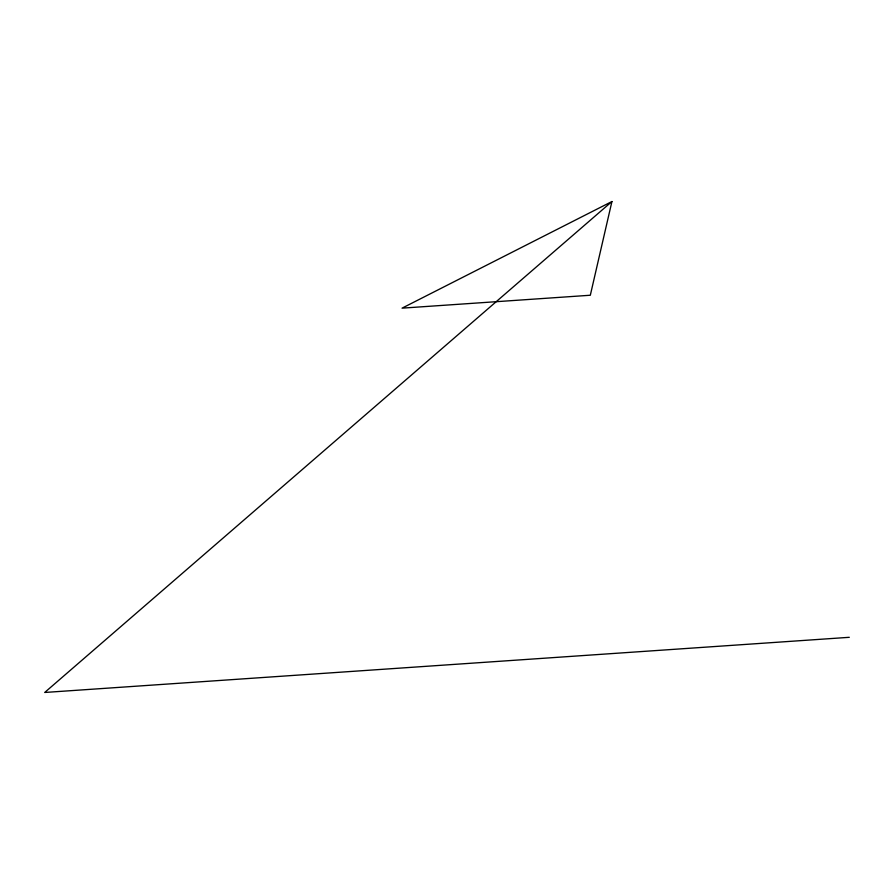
<?xml version="1.0" encoding="UTF-8"?>
<svg xmlns="http://www.w3.org/2000/svg" width="894" height="894" viewBox="0 0 894 894"><rect width="100%" height="100%" fill="white"/><g stroke="black" fill="none" stroke-linecap="round" stroke-linejoin="round"><path stroke-width="1.34" d="M611.921 201.53L590.319 295.243L402.065 308.151L611.921 201.53L44.7 692.47L849.3 637.31"/></g></svg>
